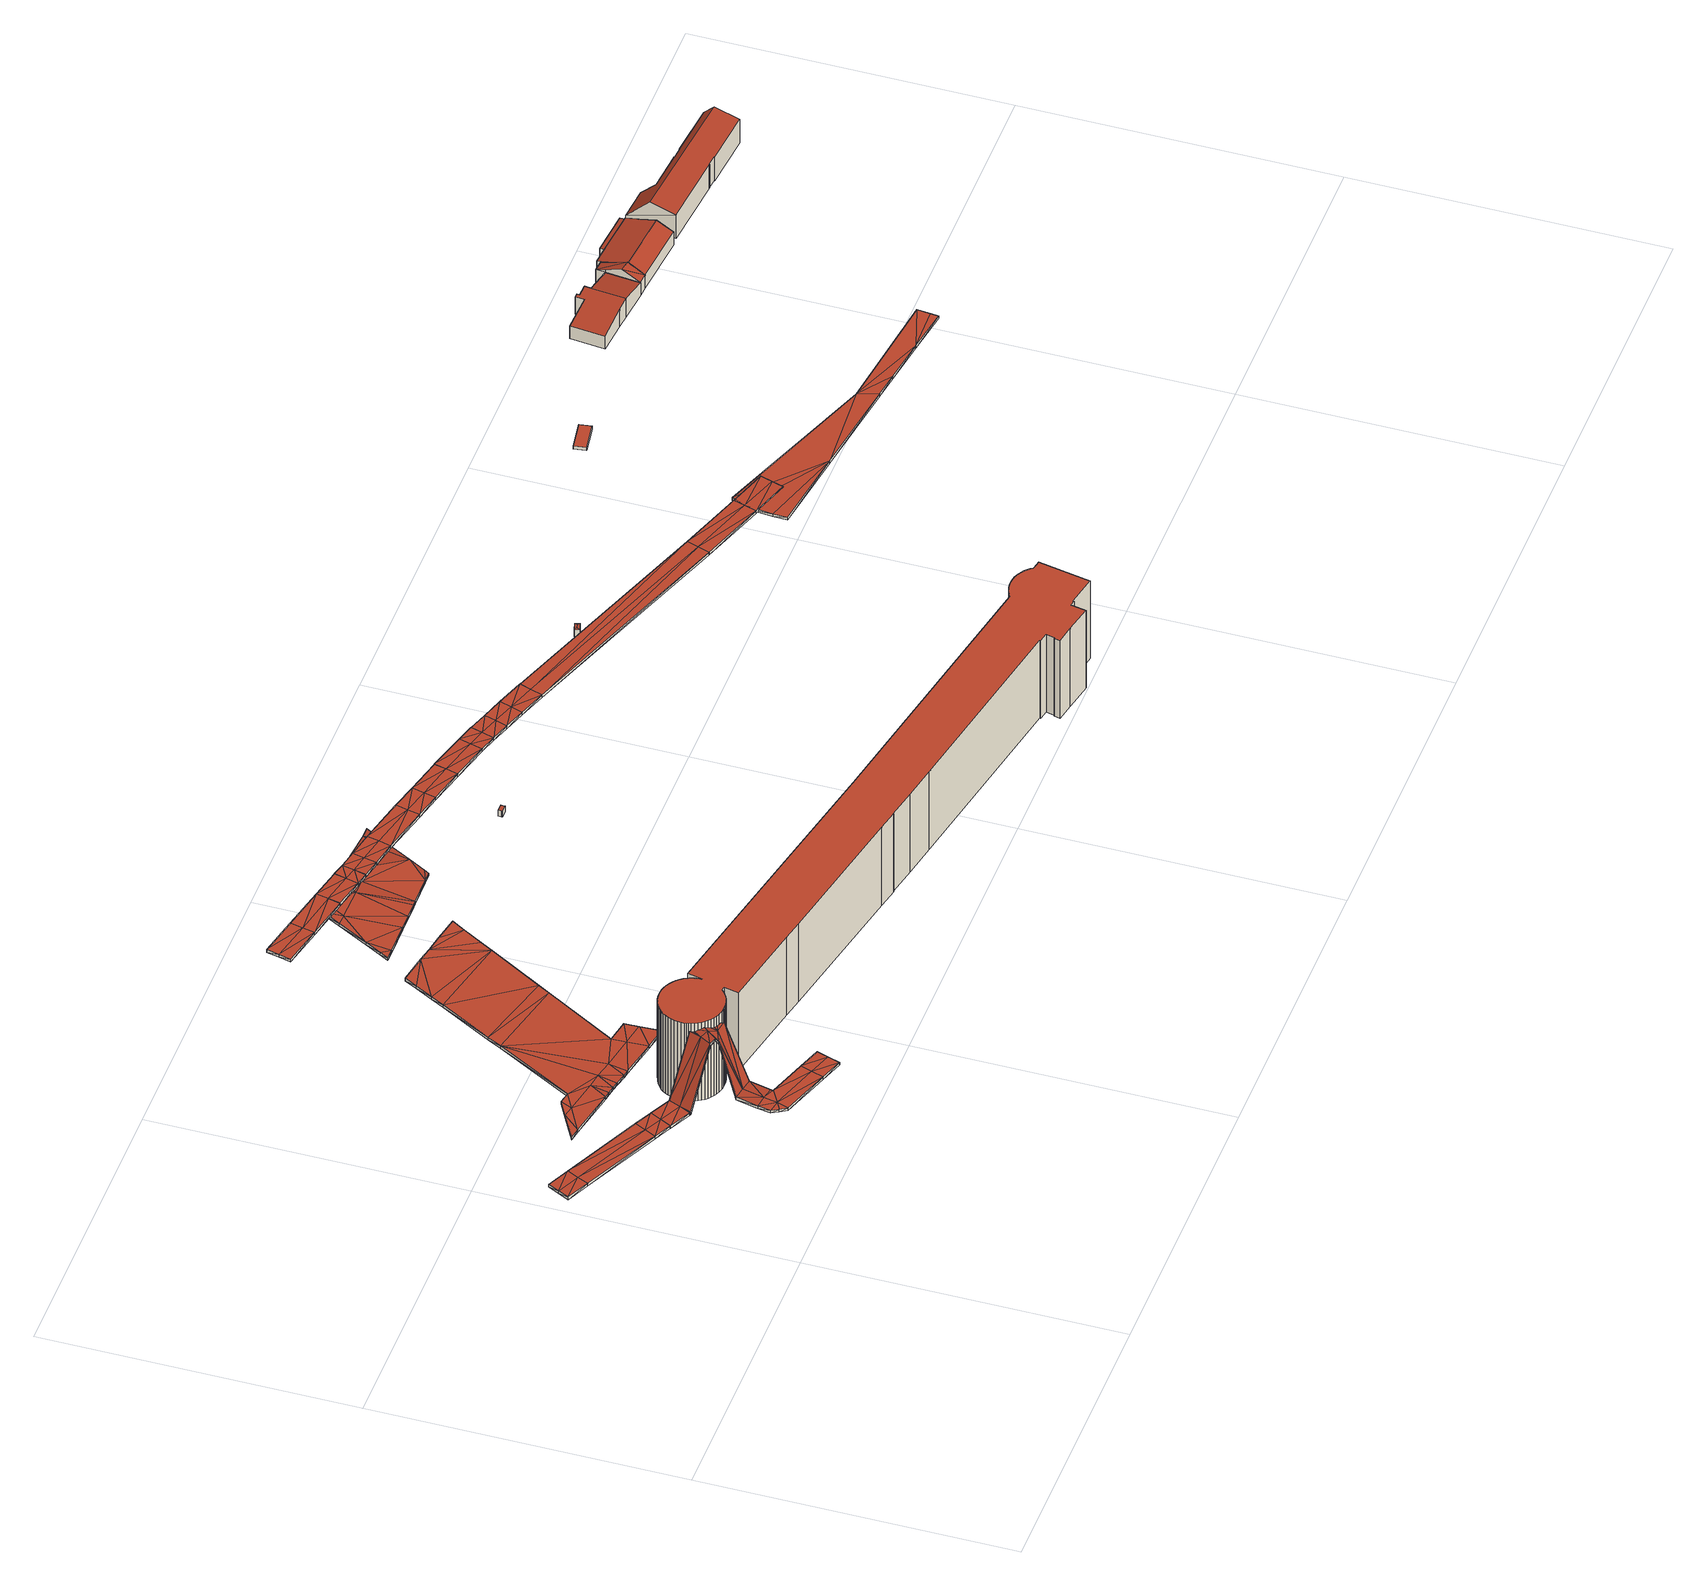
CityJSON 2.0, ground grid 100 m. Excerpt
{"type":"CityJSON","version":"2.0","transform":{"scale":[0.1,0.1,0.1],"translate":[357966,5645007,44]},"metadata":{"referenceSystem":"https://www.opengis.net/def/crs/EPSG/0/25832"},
"CityObjects":{
"building1":{"type":"Building","attributes":{"Geometrietyp2DReferenz":"2000","Gemeindeschluessel":"05315000","function":"53001_1800","roofType":"9999","measuredHeight":1},"geometry":[{"type":"Solid","lod":"2","boundaries":[[[[0,1,2]],[[1,3,2]],[[4,5,0]],[[5,1,0]],[[6,7,4]],[[7,5,4]],[[8,9,6]],[[9,7,6]],[[10,11,8]],[[11,9,8]],[[12,13,10]],[[13,11,10]],[[14,15,12]],[[15,13,12]],[[16,17,14]],[[17,15,14]],[[18,19,16]],[[19,17,16]],[[20,21,18]],[[21,19,18]],[[22,23,20]],[[23,21,20]],[[24,25,22]],[[25,23,22]],[[26,27,24]],[[27,25,24]],[[28,29,26]],[[29,27,26]],[[30,31,28]],[[31,29,28]],[[32,33,30]],[[33,31,30]],[[34,35,32]],[[35,33,32]],[[36,37,34]],[[37,35,34]],[[38,39,36]],[[39,37,36]],[[40,41,38]],[[41,39,38]],[[42,43,40]],[[43,41,40]],[[44,45,42]],[[45,43,42]],[[46,47,44]],[[47,45,44]],[[48,49,46]],[[49,47,46]],[[50,51,48]],[[51,49,48]],[[52,53,50]],[[53,51,50]],[[54,55,52]],[[55,53,52]],[[56,57,54]],[[57,55,54]],[[58,59,56]],[[59,57,56]],[[60,61,58]],[[61,59,58]],[[62,63,60]],[[63,61,60]],[[64,65,62]],[[65,63,62]],[[66,67,64]],[[67,65,64]],[[68,69,66]],[[69,67,66]],[[70,71,68]],[[71,69,68]],[[72,73,70]],[[73,71,70]],[[74,75,72]],[[75,73,72]],[[2,3,74]],[[3,75,74]],[[75,3,76]],[[76,3,77]],[[76,73,75]],[[71,73,76]],[[71,76,69]],[[69,76,78]],[[69,78,67]],[[67,78,65]],[[79,27,31]],[[31,27,29]],[[80,79,31]],[[80,31,33]],[[81,80,35]],[[35,80,33]],[[82,81,37]],[[37,81,35]],[[83,82,37]],[[83,37,39]],[[83,39,41]],[[84,83,43]],[[43,83,41]],[[84,43,45]],[[85,84,47]],[[47,84,45]],[[85,47,49]],[[85,49,51]],[[86,85,53]],[[53,85,51]],[[86,53,55]],[[77,86,55]],[[57,77,55]],[[76,77,59]],[[59,77,57]],[[78,76,59]],[[78,59,61]],[[78,61,65]],[[65,61,63]],[[23,25,79]],[[79,25,27]],[[21,23,79]],[[21,79,80]],[[19,21,81]],[[81,21,80]],[[17,19,81]],[[17,81,82]],[[17,82,15]],[[15,82,13]],[[11,13,82]],[[11,82,9]],[[9,82,83]],[[7,9,84]],[[84,9,83]],[[5,7,84]],[[5,84,85]],[[1,5,86]],[[86,5,85]],[[3,1,77]],[[77,1,86]],[[87,88,4]],[[2,89,0]],[[89,87,0]],[[74,90,2]],[[90,89,2]],[[91,30,26]],[[90,74,72]],[[70,90,72]],[[70,68,90]],[[68,92,90]],[[68,66,92]],[[66,64,92]],[[30,28,26]],[[93,30,91]],[[93,32,30]],[[94,34,93]],[[34,32,93]],[[95,36,94]],[[36,34,94]],[[96,36,95]],[[96,38,36]],[[96,40,38]],[[97,42,96]],[[42,40,96]],[[97,44,42]],[[88,46,97]],[[46,44,97]],[[88,48,46]],[[88,50,48]],[[87,52,88]],[[52,50,88]],[[87,54,52]],[[89,54,87]],[[56,54,89]],[[90,58,89]],[[58,56,89]],[[92,58,90]],[[92,60,58]],[[92,64,60]],[[64,62,60]],[[22,91,24]],[[91,26,24]],[[20,91,22]],[[20,93,91]],[[18,94,20]],[[94,93,20]],[[16,94,18]],[[16,95,94]],[[16,14,95]],[[14,12,95]],[[10,95,12]],[[10,8,95]],[[8,96,95]],[[6,97,8]],[[97,96,8]],[[4,97,6]],[[4,88,97]],[[0,87,4]]]],"semantics":{"surfaces":[{"type":"WallSurface"},{"type":"GroundSurface"},{"type":"RoofSurface"}],"values":[[0,0,0,0,0,0,0,0,0,0,0,0,0,0,0,0,0,0,0,0,0,0,0,0,0,0,0,0,0,0,0,0,0,0,0,0,0,0,0,0,0,0,0,0,0,0,0,0,0,0,0,0,0,0,0,0,0,0,0,0,0,0,0,0,0,0,0,0,0,0,0,0,0,0,0,0,1,1,1,1,1,1,1,1,1,1,1,1,1,1,1,1,1,1,1,1,1,1,1,1,1,1,1,1,1,1,1,1,1,1,1,1,1,1,1,1,1,1,1,1,1,1,1,1,1,1,1,1,1,1,1,1,1,1,2,2,2,2,2,2,2,2,2,2,2,2,2,2,2,2,2,2,2,2,2,2,2,2,2,2,2,2,2,2,2,2,2,2,2,2,2,2,2,2,2,2,2,2,2,2,2,2,2,2,2,2,2,2,2,2,2,2]]}}]},
"building2":{"type":"Building","attributes":{"Geometrietyp2DReferenz":"3000","Gemeindeschluessel":"05315000","function":"53001_1800","roofType":"9999","measuredHeight":1},"geometry":[{"type":"Solid","lod":"2","boundaries":[[[[98,99,100]],[[99,101,100]],[[102,103,98]],[[103,99,98]],[[104,105,102]],[[105,103,102]],[[106,107,104]],[[107,105,104]],[[108,109,106]],[[109,107,106]],[[110,111,108]],[[111,109,108]],[[112,113,110]],[[113,111,110]],[[114,115,112]],[[115,113,112]],[[116,117,114]],[[117,115,114]],[[118,119,116]],[[119,117,116]],[[120,121,118]],[[121,119,118]],[[122,123,120]],[[123,121,120]],[[124,125,122]],[[125,123,122]],[[126,127,124]],[[127,125,124]],[[128,129,126]],[[129,127,126]],[[130,131,128]],[[131,129,128]],[[132,133,130]],[[133,131,130]],[[134,135,132]],[[135,133,132]],[[136,137,134]],[[137,135,134]],[[138,139,136]],[[139,137,136]],[[140,141,138]],[[141,139,138]],[[142,143,140]],[[143,141,140]],[[144,145,142]],[[145,143,142]],[[146,147,144]],[[147,145,144]],[[148,149,146]],[[149,147,146]],[[150,151,148]],[[151,149,148]],[[152,153,150]],[[153,151,150]],[[154,155,152]],[[155,153,152]],[[156,157,154]],[[157,155,154]],[[158,159,156]],[[159,157,156]],[[100,101,158]],[[101,159,158]],[[160,161,113]],[[113,161,111]],[[161,109,111]],[[153,162,149]],[[153,149,151]],[[155,163,162]],[[155,162,153]],[[159,164,157]],[[157,164,163]],[[157,163,155]],[[159,101,164]],[[99,160,101]],[[101,160,164]],[[103,105,161]],[[103,161,160]],[[103,160,99]],[[105,107,109]],[[105,109,161]],[[162,145,147]],[[162,147,149]],[[162,163,145]],[[164,113,115]],[[164,115,163]],[[163,115,145]],[[145,115,143]],[[143,115,117]],[[143,117,141]],[[135,129,131]],[[135,131,133]],[[125,127,123]],[[141,117,119]],[[141,119,139]],[[139,119,121]],[[139,121,127]],[[127,121,123]],[[139,127,129]],[[139,129,137]],[[137,129,135]],[[164,160,113]],[[152,148,165]],[[152,150,148]],[[154,165,166]],[[154,152,165]],[[158,156,167]],[[156,166,167]],[[156,154,166]],[[158,167,100]],[[98,100,168]],[[100,167,168]],[[102,169,104]],[[102,168,169]],[[102,98,168]],[[104,108,106]],[[104,169,108]],[[165,146,144]],[[165,148,146]],[[165,144,166]],[[167,114,112]],[[167,166,114]],[[166,144,114]],[[144,142,114]],[[142,116,114]],[[142,140,116]],[[134,130,128]],[[134,132,130]],[[124,122,126]],[[140,118,116]],[[140,138,118]],[[138,120,118]],[[138,126,120]],[[126,122,120]],[[138,128,126]],[[138,136,128]],[[136,134,128]],[[167,112,168]],[[168,112,169]],[[112,110,169]],[[169,110,108]]]],"semantics":{"surfaces":[{"type":"WallSurface"},{"type":"GroundSurface"},{"type":"RoofSurface"}],"values":[[0,0,0,0,0,0,0,0,0,0,0,0,0,0,0,0,0,0,0,0,0,0,0,0,0,0,0,0,0,0,0,0,0,0,0,0,0,0,0,0,0,0,0,0,0,0,0,0,0,0,0,0,0,0,0,0,0,0,0,0,0,0,1,1,1,1,1,1,1,1,1,1,1,1,1,1,1,1,1,1,1,1,1,1,1,1,1,1,1,1,1,1,1,1,1,1,1,1,1,1,1,2,2,2,2,2,2,2,2,2,2,2,2,2,2,2,2,2,2,2,2,2,2,2,2,2,2,2,2,2,2,2,2,2,2,2,2,2,2,2]]}}]},
"building3":{"type":"Building","attributes":{"Geometrietyp2DReferenz":"3000","Gemeindeschluessel":"05315000","function":"53001_1800","roofType":"9999","measuredHeight":1},"geometry":[{"type":"Solid","lod":"2","boundaries":[[[[170,171,172]],[[171,173,172]],[[174,175,170]],[[175,171,170]],[[176,177,174]],[[177,175,174]],[[178,179,176]],[[179,177,176]],[[180,181,178]],[[181,179,178]],[[182,183,180]],[[183,181,180]],[[184,185,182]],[[185,183,182]],[[186,187,184]],[[187,185,184]],[[188,189,186]],[[189,187,186]],[[190,191,188]],[[191,189,188]],[[192,193,190]],[[193,191,190]],[[194,195,192]],[[195,193,192]],[[196,197,194]],[[197,195,194]],[[198,199,196]],[[199,197,196]],[[200,201,198]],[[201,199,198]],[[202,203,200]],[[203,201,200]],[[204,205,202]],[[205,203,202]],[[206,207,204]],[[207,205,204]],[[208,209,206]],[[209,207,206]],[[210,211,208]],[[211,209,208]],[[212,213,210]],[[213,211,210]],[[214,215,212]],[[215,213,212]],[[216,217,214]],[[217,215,214]],[[218,219,216]],[[219,217,216]],[[172,173,218]],[[173,219,218]],[[171,220,173]],[[221,220,171]],[[222,221,171]],[[183,223,181]],[[181,223,222]],[[181,222,179]],[[179,222,171]],[[179,171,175]],[[177,179,175]],[[189,191,193]],[[189,193,195]],[[189,195,187]],[[187,195,224]],[[187,224,185]],[[185,224,223]],[[185,223,183]],[[197,224,195]],[[173,220,217]],[[173,217,219]],[[221,213,215]],[[221,215,220]],[[220,215,217]],[[222,209,211]],[[222,211,221]],[[221,211,213]],[[209,222,207]],[[223,205,207]],[[223,207,222]],[[224,199,203]],[[203,199,201]],[[224,203,223]],[[223,203,205]],[[224,197,199]],[[180,225,226]],[[180,178,225]],[[178,170,225]],[[178,174,170]],[[176,174,178]],[[188,192,190]],[[188,194,192]],[[188,186,194]],[[227,198,196]],[[186,227,194]],[[186,184,227]],[[184,226,227]],[[184,182,226]],[[196,194,227]],[[172,216,228]],[[172,218,216]],[[229,214,212]],[[229,228,214]],[[228,216,214]],[[225,210,208]],[[225,229,210]],[[229,212,210]],[[208,206,225]],[[226,206,204]],[[226,225,206]],[[227,202,198]],[[202,200,198]],[[227,226,202]],[[226,204,202]],[[170,172,228]],[[229,170,228]],[[225,170,229]],[[182,180,226]]]],"semantics":{"surfaces":[{"type":"WallSurface"},{"type":"GroundSurface"},{"type":"RoofSurface"}],"values":[[0,0,0,0,0,0,0,0,0,0,0,0,0,0,0,0,0,0,0,0,0,0,0,0,0,0,0,0,0,0,0,0,0,0,0,0,0,0,0,0,0,0,0,0,0,0,0,0,0,0,1,1,1,1,1,1,1,1,1,1,1,1,1,1,1,1,1,1,1,1,1,1,1,1,1,1,1,1,1,1,1,1,1,2,2,2,2,2,2,2,2,2,2,2,2,2,2,2,2,2,2,2,2,2,2,2,2,2,2,2,2,2,2,2,2,2]]}}]},
"building4":{"type":"Building","attributes":{"Gemeindeschluessel":"05315000","Geometrietyp2DReferenz":"3000","function":"31001_2461","roofType":"1000","measuredHeight":29.82},"geometry":[{"type":"Solid","lod":"2","boundaries":[[[[230,231,232,233]],[[234,235,231,230]],[[236,237,235,234]],[[238,239,237,236]],[[240,241,239,238]],[[242,243,241,240]],[[244,245,243,242]],[[246,247,245,244]],[[248,249,247,246]],[[250,251,249,248]],[[252,253,251,250]],[[254,255,253,252]],[[256,257,255,254]],[[258,259,257,256]],[[260,261,259,258]],[[262,263,261,260]],[[264,265,263,262]],[[266,267,265,264]],[[268,269,267,266]],[[270,271,269,268]],[[272,273,271,270]],[[274,275,273,272]],[[276,277,275,274]],[[278,279,277,276]],[[280,281,279,278]],[[282,283,281,280]],[[284,285,283,282]],[[286,287,285,284]],[[288,289,287,286]],[[290,291,289,288]],[[292,293,291,290]],[[294,295,293,292]],[[296,297,295,294]],[[298,299,297,296]],[[300,301,299,298]],[[302,303,301,300]],[[304,305,303,302]],[[306,307,305,304]],[[308,309,307,306]],[[310,311,309,308]],[[312,313,311,310]],[[314,315,313,312]],[[316,317,315,314]],[[318,319,317,316]],[[320,321,319,318]],[[322,323,321,320]],[[324,325,323,322]],[[326,327,325,324]],[[328,329,327,326]],[[330,331,329,328]],[[332,333,331,330]],[[334,335,333,332]],[[336,337,335,334]],[[338,339,337,336]],[[340,341,339,338]],[[342,343,341,340]],[[344,345,343,342]],[[346,347,345,344]],[[348,349,347,346]],[[350,351,349,348]],[[352,353,351,350]],[[354,355,353,352]],[[356,357,355,354]],[[358,359,357,356]],[[360,361,359,358]],[[362,363,361,360]],[[364,365,363,362]],[[366,367,365,364]],[[368,369,367,366]],[[370,371,369,368]],[[372,373,371,370]],[[374,375,373,372]],[[376,377,375,374]],[[378,379,377,376]],[[380,381,379,378]],[[382,383,381,380]],[[384,385,383,382]],[[386,387,385,384]],[[388,389,387,386]],[[390,391,389,388]],[[392,393,391,390]],[[394,395,393,392]],[[396,397,395,394]],[[398,399,397,396]],[[400,401,399,398]],[[402,403,401,400]],[[404,405,403,402]],[[406,407,405,404]],[[408,409,407,406]],[[410,411,409,408]],[[412,413,411,410]],[[414,415,413,412]],[[416,417,415,414]],[[418,419,417,416]],[[420,421,419,418]],[[233,232,421,420]],[[418,416,414,412,410,408,406,404,402,400,398,396,394,392,390,388,386,384,382,380,378,376,374,372,370,368,366,364,362,360,358,356,354,352,350,348,346,344,342,340,338,336,334,332,330,328,326,324,322,320,318,316,314,312,310,308,306,304,302,300,298,296,294,292,290,288,286,284,282,280,278,276,274,272,270,268,266,264,262,260,258,256,254,252,250,248,246,244,242,240,238,236,234,230,233,420]],[[231,235,237,239,241,243,245,247,249,251,253,255,257,259,261,263,265,267,269,271,273,275,277,279,281,283,285,287,289,291,293,295,297,299,301,303,305,307,309,311,313,315,317,319,321,323,325,327,329,331,333,335,337,339,341,343,345,347,349,351,353,355,357,359,361,363,365,367,369,371,373,375,377,379,381,383,385,387,389,391,393,395,397,399,401,403,405,407,409,411,413,415,417,419,421,232]]]],"semantics":{"surfaces":[{"type":"WallSurface"},{"type":"RoofSurface"},{"type":"GroundSurface"}],"values":[[0,0,0,0,0,0,0,0,0,0,0,0,0,0,0,0,0,0,0,0,0,0,0,0,0,0,0,0,0,0,0,0,0,0,0,0,0,0,0,0,0,0,0,0,0,0,0,0,0,0,0,0,0,0,0,0,0,0,0,0,0,0,0,0,0,0,0,0,0,0,0,0,0,0,0,0,0,0,0,0,0,0,0,0,0,0,0,0,0,0,0,0,0,0,0,0,1,2]]}}]},
"building5":{"type":"Building","attributes":{"Gemeindeschluessel":"05315000","Geometrietyp2DReferenz":"3000","function":"31001_2400","roofType":"2100","measuredHeight":2.4},"geometry":[{"type":"Solid","lod":"2","boundaries":[[[[422,423,424,425]],[[426,427,423,422]],[[428,429,427,426]],[[430,431,429,428]],[[432,433,431,430]],[[425,424,433,432]],[[430,428,426,422,425,432]],[[423,427,429,431,433,424]]]],"semantics":{"surfaces":[{"type":"WallSurface"},{"type":"RoofSurface"},{"type":"GroundSurface"}],"values":[[0,0,0,0,0,0,1,2]]}}]},
"building6":{"type":"Building","attributes":{"Geometrietyp2DReferenz":"2000","Gemeindeschluessel":"05315000","function":"53001_1800","roofType":"9999","measuredHeight":1},"geometry":[{"type":"Solid","lod":"2","boundaries":[[[[434,435,436]],[[435,437,436]],[[438,439,434]],[[439,435,434]],[[440,441,438]],[[441,439,438]],[[442,443,440]],[[443,441,440]],[[444,445,442]],[[445,443,442]],[[446,447,444]],[[447,445,444]],[[448,449,446]],[[450,451,452]],[[453,454,455]],[[454,450,455]],[[456,457,453]],[[457,454,453]],[[458,459,456]],[[459,457,456]],[[460,461,458]],[[461,459,458]],[[436,437,460]],[[437,461,460]],[[449,447,446]],[[462,463,448]],[[463,449,448]],[[464,465,462]],[[465,463,462]],[[466,467,464]],[[467,465,464]],[[468,469,466]],[[469,467,466]],[[470,471,468]],[[471,469,468]],[[472,473,470]],[[473,471,470]],[[474,475,472]],[[475,473,472]],[[476,477,474]],[[477,475,474]],[[478,479,476]],[[479,477,476]],[[480,481,478]],[[481,479,478]],[[482,483,480]],[[483,481,480]],[[484,485,482]],[[485,483,482]],[[486,487,484]],[[487,485,484]],[[488,489,486]],[[489,487,486]],[[490,491,488]],[[491,489,488]],[[492,493,490]],[[493,491,490]],[[494,495,496]],[[496,495,492]],[[495,493,492]],[[497,494,496]],[[498,499,497]],[[499,494,497]],[[500,501,498]],[[501,499,498]],[[502,503,500]],[[503,501,500]],[[504,505,502]],[[505,503,502]],[[506,507,504]],[[507,505,504]],[[508,509,506]],[[509,507,506]],[[510,511,508]],[[511,509,508]],[[512,513,510]],[[513,511,510]],[[514,515,512]],[[515,513,512]],[[516,517,514]],[[517,515,514]],[[518,519,516]],[[519,517,516]],[[520,521,518]],[[521,519,518]],[[522,523,520]],[[523,521,520]],[[524,525,522]],[[525,523,522]],[[526,527,524]],[[527,525,524]],[[528,529,526]],[[529,527,526]],[[530,531,528]],[[531,529,528]],[[452,451,530]],[[451,531,530]],[[455,450,452]],[[437,435,532]],[[532,435,439]],[[532,439,441]],[[532,441,533]],[[533,441,534]],[[534,441,443]],[[534,443,445]],[[534,445,447]],[[534,447,535]],[[535,447,536]],[[536,447,449]],[[536,449,537]],[[537,449,463]],[[537,463,465]],[[537,465,538]],[[538,465,467]],[[538,467,469]],[[538,469,539]],[[539,469,540]],[[540,469,471]],[[540,471,473]],[[540,473,541]],[[541,473,475]],[[541,475,477]],[[541,477,542]],[[542,477,479]],[[542,479,481]],[[542,481,483]],[[542,483,543]],[[543,483,485]],[[543,485,544]],[[544,485,487]],[[544,487,545]],[[545,487,489]],[[545,489,491]],[[545,491,493]],[[545,493,546]],[[546,493,547]],[[547,493,495]],[[547,495,494]],[[547,494,499]],[[461,437,459]],[[459,437,532]],[[459,532,533]],[[459,533,457]],[[457,533,454]],[[454,533,450]],[[450,533,534]],[[450,534,535]],[[450,535,451]],[[451,535,531]],[[531,535,529]],[[529,535,527]],[[527,535,536]],[[527,536,525]],[[525,536,537]],[[525,537,538]],[[525,538,523]],[[523,538,539]],[[523,539,521]],[[521,539,519]],[[519,539,540]],[[519,540,517]],[[517,540,541]],[[517,541,515]],[[515,541,542]],[[515,542,543]],[[515,543,513]],[[513,543,544]],[[513,544,511]],[[511,544,509]],[[509,544,545]],[[509,545,546]],[[509,546,507]],[[507,546,505]],[[505,546,503]],[[503,546,547]],[[503,547,499]],[[503,499,501]],[[456,453,548]],[[453,455,548]],[[455,549,548]],[[455,550,549]],[[455,452,550]],[[452,530,550]],[[530,528,550]],[[528,526,550]],[[526,551,550]],[[526,524,551]],[[524,552,551]],[[524,553,552]],[[524,522,553]],[[522,554,553]],[[522,520,554]],[[520,518,554]],[[518,555,554]],[[518,516,555]],[[516,556,555]],[[516,514,556]],[[514,557,556]],[[514,558,557]],[[514,512,558]],[[512,559,558]],[[512,510,559]],[[510,508,559]],[[508,560,559]],[[508,561,560]],[[508,506,561]],[[506,504,561]],[[504,502,561]],[[436,562,434]],[[562,438,434]],[[562,440,438]],[[562,548,440]],[[548,549,440]],[[549,442,440]],[[549,444,442]],[[549,446,444]],[[549,550,446]],[[550,551,446]],[[551,448,446]],[[551,552,448]],[[552,462,448]],[[552,464,462]],[[552,553,464]],[[553,466,464]],[[553,468,466]],[[553,554,468]],[[554,555,468]],[[555,470,468]],[[555,472,470]],[[555,556,472]],[[556,474,472]],[[502,563,561]],[[502,498,563]],[[502,500,498]],[[556,476,474]],[[556,557,476]],[[557,478,476]],[[557,480,478]],[[557,482,480]],[[557,558,482]],[[558,484,482]],[[558,559,484]],[[559,486,484]],[[559,560,486]],[[560,488,486]],[[560,490,488]],[[560,492,490]],[[560,561,492]],[[561,563,492]],[[563,496,492]],[[563,497,496]],[[563,498,497]],[[460,458,436]],[[458,562,436]],[[458,548,562]],[[458,456,548]]]],"semantics":{"surfaces":[{"type":"WallSurface"},{"type":"GroundSurface"},{"type":"RoofSurface"}],"values":[[0,0,0,0,0,0,0,0,0,0,0,0,0,0,0,0,0,0,0,0,0,0,0,0,0,0,0,0,0,0,0,0,0,0,0,0,0,0,0,0,0,0,0,0,0,0,0,0,0,0,0,0,0,0,0,0,0,0,0,0,0,0,0,0,0,0,0,0,0,0,0,0,0,0,0,0,0,0,0,0,0,0,0,0,0,0,0,0,0,0,0,0,0,0,0,0,0,0,1,1,1,1,1,1,1,1,1,1,1,1,1,1,1,1,1,1,1,1,1,1,1,1,1,1,1,1,1,1,1,1,1,1,1,1,1,1,1,1,1,1,1,1,1,1,1,1,1,1,1,1,1,1,1,1,1,1,1,1,1,1,1,1,1,1,1,1,1,1,1,1,1,1,1,1,1,1,1,2,2,2,2,2,2,2,2,2,2,2,2,2,2,2,2,2,2,2,2,2,2,2,2,2,2,2,2,2,2,2,2,2,2,2,2,2,2,2,2,2,2,2,2,2,2,2,2,2,2,2,2,2,2,2,2,2,2,2,2,2,2,2,2,2,2,2,2,2,2,2,2,2,2,2,2,2,2,2]]}}]},
"building7":{"type":"Building","attributes":{"Gemeindeschluessel":"05315000","Geometrietyp2DReferenz":"3000","function":"31001_2500","roofType":"5000","measuredHeight":2.82},"geometry":[{"type":"Solid","lod":"2","boundaries":[[[[564,565,566,567]],[[568,569,565,564]],[[570,571,569,568]],[[567,566,571,570]],[[572,570,568,573]],[[568,564,573]],[[573,564,567,572]],[[567,570,572]],[[565,569,571,566]]]],"semantics":{"surfaces":[{"type":"WallSurface"},{"type":"RoofSurface"},{"type":"GroundSurface"}],"values":[[0,0,0,0,1,1,1,1,2]]}}]},
"building8":{"type":"Building","attributes":{"Gemeindeschluessel":"05315000","Geometrietyp2DReferenz":"3000","function":"31001_2400","roofType":"1000","measuredHeight":1.29},"geometry":[{"type":"Solid","lod":"2","boundaries":[[[[574,575,576,577]],[[578,579,575,574]],[[580,581,579,578]],[[577,576,581,580]],[[578,574,577,580]],[[575,579,581,576]]]],"semantics":{"surfaces":[{"type":"WallSurface"},{"type":"RoofSurface"},{"type":"GroundSurface"}],"values":[[0,0,0,0,1,2]]}}]},
"building9":{"type":"Building","attributes":{"Geometrietyp2DReferenz":"3000","Gemeindeschluessel":"05315000","function":"53001_1800","roofType":"9999","measuredHeight":1},"geometry":[{"type":"Solid","lod":"2","boundaries":[[[[563,547,582]],[[547,583,582]],[[584,585,563]],[[585,547,563]],[[586,587,584]],[[587,585,584]],[[588,589,586]],[[589,587,586]],[[590,591,588]],[[591,589,588]],[[592,593,590]],[[593,591,590]],[[594,595,592]],[[595,593,592]],[[596,597,594]],[[597,595,594]],[[598,599,596]],[[599,597,596]],[[600,601,598]],[[601,599,598]],[[602,603,600]],[[603,601,600]],[[582,583,602]],[[583,603,602]],[[601,587,599]],[[583,601,603]],[[599,587,597]],[[593,595,591]],[[597,587,595]],[[595,587,589]],[[595,589,591]],[[583,547,601]],[[601,547,585]],[[601,585,587]],[[582,600,563]],[[600,584,563]],[[600,586,584]],[[600,598,586]],[[582,602,600]],[[598,596,586]],[[592,590,594]],[[596,594,586]],[[594,588,586]],[[594,590,588]]]],"semantics":{"surfaces":[{"type":"WallSurface"},{"type":"GroundSurface"},{"type":"RoofSurface"}],"values":[[0,0,0,0,0,0,0,0,0,0,0,0,0,0,0,0,0,0,0,0,0,0,0,0,1,1,1,1,1,1,1,1,1,1,2,2,2,2,2,2,2,2,2,2]]}}]},
"building10":{"type":"Building","attributes":{"Gemeindeschluessel":"05315000","Geometrietyp2DReferenz":"3000","function":"31001_2400"},"children":["building10-1","building10-2","building10-3","building10-4"]},
"building10-1":{"type":"BuildingPart","attributes":{"roofType":"3100","measuredHeight":7.25},"parents":["building10"],"geometry":[{"type":"Solid","lod":"2","boundaries":[[[[604,605,606,607]],[[608,609,605,604]],[[610,611,609,608]],[[612,613,611,610]],[[614,615,613,612]],[[616,617,615,614]],[[618,619,617,616]],[[620,621,619,618]],[[622,623,621,620]],[[624,625,623,622]],[[626,627,625,624]],[[628,629,627,626]],[[620,618,616,614,612,610,608,604,622]],[[607,628,626,624,622,604]],[[606,605,609,611,613,615,617,619,621,623,625,627,629]],[[629,628,607,606]]]],"semantics":{"surfaces":[{"type":"WallSurface"},{"type":"RoofSurface"},{"type":"GroundSurface"},{"type":"ClosureSurface"}],"values":[[0,0,0,0,0,0,0,0,0,0,0,0,1,1,2,3]]}}]},
"building10-2":{"type":"BuildingPart","attributes":{"roofType":"3100","measuredHeight":7.79},"parents":["building10"],"geometry":[{"type":"Solid","lod":"2","boundaries":[[[[630,631,632,633,634]],[[635,636,637,631,630]],[[638,639,640,641,642]],[[643,644,639,638]],[[645,646,644,643]],[[647,648,646,645]],[[649,650,648,647]],[[643,638,642,635,630,634,651,652,645]],[[653,649,647,645,652]],[[632,631,637,640,639,644,646,648,650,654]],[[633,651,634]],[[632,654,655,633]],[[655,652,651,633]],[[641,636,635,642]],[[640,637,636,641]],[[649,655,654,650]],[[649,653,652,655]]]],"semantics":{"surfaces":[{"type":"WallSurface"},{"type":"RoofSurface"},{"type":"GroundSurface"},{"type":"ClosureSurface"}],"values":[[0,0,0,0,0,0,0,1,1,2,0,3,3,0,3,3,3]]}}]},
"building10-3":{"type":"BuildingPart","attributes":{"roofType":"3100","measuredHeight":8},"parents":["building10"],"geometry":[{"type":"Solid","lod":"2","boundaries":[[[[656,607,606,650,649]],[[657,658,629,628,659]],[[633,632,658,657]],[[660,651,633,657]],[[661,662,660,657]],[[653,660,662,649]],[[656,649,662]],[[661,657,659]],[[662,661,659,656]],[[654,650,606,629,658,632]],[[632,633,655,654]],[[654,655,649,650]],[[628,607,656,659]],[[629,606,607,628]],[[653,652,651,660]],[[655,633,651,652]],[[652,653,649,655]]]],"semantics":{"surfaces":[{"type":"WallSurface"},{"type":"RoofSurface"},{"type":"GroundSurface"},{"type":"ClosureSurface"}],"values":[[0,0,0,1,1,1,1,0,0,2,3,3,0,3,0,3,3]]}}]},
"building10-4":{"type":"BuildingPart","attributes":{"roofType":"2100","measuredHeight":4.65},"parents":["building10"],"geometry":[{"type":"Solid","lod":"2","boundaries":[[[[663,664,665,666]],[[641,640,664,663]],[[666,665,637,636]],[[641,663,666,636]],[[664,640,637,665]],[[640,641,636,637]]]],"semantics":{"surfaces":[{"type":"WallSurface"},{"type":"RoofSurface"},{"type":"GroundSurface"},{"type":"ClosureSurface"}],"values":[[0,0,0,1,2,3]]}}]},
"building11":{"type":"Building","attributes":{"Gemeindeschluessel":"05315000","Geometrietyp2DReferenz":"3000","function":"31001_2400","roofType":"5000","measuredHeight":11.01},"geometry":[{"type":"Solid","lod":"2","boundaries":[[[[667,668,669,670]],[[671,672,668,667]],[[673,674,672,671]],[[675,676,674,673]],[[677,678,676,675]],[[679,680,678,677]],[[681,682,680,679]],[[683,684,682,681]],[[685,686,684,683]],[[687,688,686,685]],[[689,690,688,687]],[[691,692,690,689]],[[693,694,692,691]],[[695,696,694,693]],[[697,698,696,695]],[[699,700,698,697]],[[701,702,700,699]],[[670,669,702,701]],[[699,697,695,693,691,689,703,704,670,701]],[[687,685,683,681,679,677,675,673,671,667,704,703]],[[670,704,667]],[[687,703,689]],[[668,672,674,676,678,680,682,684,686,688,690,692,694,696,698,700,702,669]]]],"semantics":{"surfaces":[{"type":"WallSurface"},{"type":"RoofSurface"},{"type":"GroundSurface"}],"values":[[0,0,0,0,0,0,0,0,0,0,0,0,0,0,0,0,0,0,1,1,0,0,2]]}}]}
},
"vertices":[
[555,379,80],[555,379,70],[543,310,76],[543,310,66],[565,436,270],[565,436,260],[557,442,286],[557,442,276],[541,454,276],[541,454,266],[456,484,76],[456,484,66],[454,485,76],[454,485,66],[452,486,76],[452,486,66],[381,521,76],[381,521,66],[380,521,76],[380,521,66],[324,549,75],[324,549,65],[74,671,69],[74,671,59],[2,707,67],[2,707,57],[19,742,67],[19,742,57],[37,778,67],[37,778,57],[109,743,69],[109,743,59],[359,621,75],[359,621,65],[416,593,76],[416,593,66],[485,559,76],[485,559,66],[574,527,276],[574,527,266],[579,524,276],[579,524,266],[584,521,276],[584,521,266],[605,506,286],[605,506,276],[606,505,286],[606,505,276],[632,485,270],[632,485,260],[640,466,270],[640,466,260],[648,446,270],[648,446,260],[634,366,80],[634,366,70],[622,297,76],[622,297,66],[621,289,75],[621,289,65],[749,247,74],[749,247,64],[825,222,73],[825,222,63],[813,184,73],[813,184,63],[800,146,73],[800,146,63],[724,171,74],[724,171,64],[563,223,75],[563,223,65],[549,246,75],[549,246,65],[536,268,75],[536,268,65],[575,261,65],[583,304,66],[737,209,64],[91,707,59],[341,585,65],[398,557,66],[470,522,66],[561,489,266],[581,474,276],[608,453,260],[595,373,70],[595,373,80],[608,453,270],[583,304,76],[575,261,75],[91,707,69],[737,209,74],[341,585,75],[398,557,76],[470,522,76],[561,489,276],[581,474,286],
[479,739,63],[479,739,53],[503,735,63],[503,735,53],[458,744,62],[458,744,52],[296,775,61],[296,775,51],[260,782,61],[260,782,51],[346,829,61],[346,829,51],[399,859,62],[399,859,52],[435,852,63],[435,852,53],[573,1101,63],[573,1101,53],[598,1146,63],[598,1146,53],[691,1314,63],[691,1314,53],[714,1357,63],[714,1357,53],[746,1414,63],[746,1414,53],[768,1455,63],[768,1455,53],[861,1438,63],[861,1438,53],[908,1429,63],[908,1429,53],[965,1419,63],[965,1419,53],[1048,1403,63],[1048,1403,53],[1022,1359,63],[1022,1359,53],[985,1296,63],[985,1296,53],[961,1254,63],[961,1254,53],[858,1078,63],[858,1078,53],[837,1040,63],[837,1040,53],[702,808,63],[702,808,53],[777,794,63],[777,794,53],[779,748,63],[779,748,53],[782,681,63],[782,681,53],[707,694,63],[707,694,53],[585,718,63],[585,718,53],[563,722,63],[563,722,53],[525,730,63],[525,730,53],[490,800,53],[381,822,51],[703,761,53],[597,780,53],[538,792,53],[703,761,63],[597,780,63],[538,792,63],[490,800,63],[381,822,61],
[1184,1578,139],[1184,1578,129],[1244,1680,133],[1244,1680,123],[1153,1524,139],[1153,1524,129],[1143,1507,139],[1143,1507,129],[1108,1507,141],[1108,1507,131],[1016,1506,137],[1016,1506,127],[1003,1506,135],[1003,1506,125],[951,1506,134],[951,1506,124],[901,1506,133],[901,1506,123],[796,1505,133],[796,1505,123],[761,1506,133],[761,1506,123],[776,1534,133],[776,1534,123],[805,1586,133],[805,1586,123],[860,1686,133],[860,1686,123],[891,1742,133],[891,1742,123],[902,1761,133],[902,1761,123],[937,1760,134],[937,1760,124],[1007,1756,135],[1007,1756,125],[1045,1753,139],[1045,1753,129],[1053,1753,140],[1053,1753,130],[1088,1750,141],[1088,1750,131],[1120,1748,141],[1120,1748,131],[1155,1746,139],[1155,1746,129],[1243,1740,135],[1243,1740,125],[1279,1740,133],[1279,1740,123],[1208,1680,125],[1116,1679,131],[1048,1679,130],[1002,1681,125],[895,1684,123],[1048,1679,140],[1002,1681,135],[895,1684,133],[1208,1680,135],[1116,1679,141],
[765,581,307],[765,581,9],[762,590,9],[762,590,307],[767,572,307],[767,572,9],[769,563,307],[769,563,9],[769,554,307],[769,554,9],[770,554,307],[770,554,9],[779,601,307],[779,601,9],[1723,409,307],[1723,409,9],[2637,235,307],[2637,235,9],[2645,240,307],[2645,240,9],[2654,245,307],[2654,245,9],[2663,248,307],[2663,248,9],[2673,251,307],[2673,251,9],[2682,252,307],[2682,252,9],[2692,253,307],[2692,253,9],[2702,252,307],[2702,252,9],[2712,251,307],[2712,251,9],[2721,249,307],[2721,249,9],[2731,246,307],[2731,246,9],[2740,241,307],[2740,241,9],[2748,236,307],[2748,236,9],[2756,231,307],[2756,231,9],[2763,224,307],[2763,224,9],[2770,217,307],[2770,217,9],[2776,209,307],[2776,209,9],[2805,203,307],[2805,203,9],[2773,36,307],[2773,36,9],[2674,55,307],[2674,55,9],[2674,52,307],[2674,52,9],[2656,55,307],[2656,55,9],[2647,7,307],[2647,7,9],[2557,25,307],[2557,25,9],[2498,36,307],[2498,36,9],[2502,56,307],[2502,56,9],[2505,56,307],[2505,56,9],[2511,83,307],[2511,83,9],[2479,89,307],[2479,89,9],[2480,93,307],[2480,93,9],[1835,216,307],[1835,216,9],[1724,237,307],[1724,237,9],[1627,256,307],[1627,256,9],[1627,255,307],[1627,255,9],[1560,269,307],[1560,269,9],[1086,365,307],[1086,365,9],[1019,379,307],[1019,379,9],[745,434,307],[745,434,9],[755,481,307],[755,481,9],[742,484,307],[742,484,9],[734,476,307],[734,476,9],[726,470,307],[726,470,9],[716,464,307],[716,464,9],[706,459,307],[706,459,9],[696,456,307],[696,456,9],[685,454,307],[685,454,9],[675,453,307],[675,453,9],[664,453,307],[664,453,9],[653,454,307],[653,454,9],[637,458,307],[637,458,9],[627,462,307],[627,462,9],[618,467,307],[618,467,9],[610,473,307],[610,473,9],[602,479,307],[602,479,9],[595,487,307],[595,487,9],[588,495,307],[588,495,9],[583,504,307],[583,504,9],[578,513,307],[578,513,9],[575,523,307],[575,523,9],[573,529,307],[573,529,9],[571,535,307],[571,535,9],[570,540,307],[570,540,9],[570,551,307],[570,551,9],[570,562,307],[570,562,9],[572,573,307],[572,573,9],[575,583,307],[575,583,9],[579,593,307],[579,593,9],[584,603,307],[584,603,9],[590,612,307],[590,612,9],[597,620,307],[597,620,9],[605,627,307],[605,627,9],[614,634,307],[614,634,9],[621,638,307],[621,638,9],[628,642,307],[628,642,9],[636,645,307],[636,645,9],[644,648,307],[644,648,9],[655,650,307],[655,650,9],[666,651,307],[666,651,9],[678,651,307],[678,651,9],[689,650,307],[689,650,9],[700,647,307],[700,647,9],[711,643,307],[711,643,9],[721,637,307],[721,637,9],[730,631,307],[730,631,9],[739,624,307],[739,624,9],[747,615,307],[747,615,9],[754,606,307],[754,606,9],[758,598,307],[758,598,9],
[1573,1425,42],[1573,1425,19],[1596,1425,19],[1596,1425,42],[1573,1428,42],[1573,1428,19],[1573,1439,43],[1573,1439,19],[1596,1439,43],[1596,1439,19],[1596,1429,42],[1596,1429,19],
[664,1841,153],[664,1841,143],[655,1802,153],[655,1802,143],[793,1812,155],[793,1812,145],[935,1780,158],[935,1780,148],[1033,1758,159],[1033,1758,149],[1034,1758,159],[1034,1758,149],[1074,1748,160],[1074,1748,150],[1134,1736,160],[1134,1736,150],[1015,1680,149],[1056,1670,150],[1056,1670,160],[918,1702,158],[918,1702,148],[1015,1680,159],[917,1702,158],[917,1702,148],[776,1733,155],[776,1733,145],[646,1762,153],[646,1762,143],[1216,1719,161],[1216,1719,151],[1217,1719,161],[1217,1719,151],[1372,1683,161],[1372,1683,151],[1459,1662,160],[1459,1662,150],[1577,1634,160],[1577,1634,150],[1578,1634,160],[1578,1634,150],[1706,1601,159],[1706,1601,149],[1707,1601,159],[1707,1601,149],[1765,1585,159],[1765,1585,149],[1766,1584,159],[1766,1584,149],[1829,1564,158],[1829,1564,148],[1900,1541,158],[1900,1541,148],[1991,1511,157],[1991,1511,147],[1992,1511,157],[1992,1511,147],[1992,1510,157],[1992,1510,147],[2739,1249,153],[2739,1249,143],[3080,1138,141],[2954,1179,141],[2954,1179,151],[3080,1138,151],[3068,1100,151],[3068,1100,141],[3056,1062,151],[3056,1062,141],[2930,1103,151],[2930,1103,141],[2714,1174,153],[2714,1174,143],[2713,1174,153],[2713,1174,143],[1966,1435,157],[1966,1435,147],[1875,1465,158],[1875,1465,148],[1804,1488,158],[1804,1488,148],[1742,1508,159],[1742,1508,149],[1686,1524,159],[1686,1524,149],[1558,1556,160],[1558,1556,150],[1441,1584,160],[1441,1584,150],[1354,1605,161],[1354,1605,151],[1199,1641,161],[1199,1641,151],[1118,1657,160],[1118,1657,150],[1058,1669,160],[1058,1669,150],[1057,1670,160],[1057,1670,150],[784,1772,145],[926,1741,148],[1024,1719,149],[1066,1709,150],[1126,1697,150],[1208,1680,151],[1363,1644,151],[1450,1623,150],[1568,1595,150],[1696,1562,149],[1754,1546,149],[1817,1526,148],[1888,1503,148],[1979,1473,147],[2726,1212,143],[2942,1141,141],[926,1741,158],[1024,1719,159],[1066,1709,160],[1126,1697,160],[1208,1680,161],[1363,1644,161],[1450,1623,160],[1568,1595,160],[1696,1562,159],[1754,1546,159],[1817,1526,158],[1888,1503,158],[1979,1473,157],[2726,1212,153],[784,1772,155],[2942,1141,151],
[2410,1483,49],[2410,1483,23],[2383,1475,23],[2383,1475,49],[2415,1467,49],[2415,1467,23],[2388,1459,49],[2388,1459,23],[2394,1469,51],[2405,1472,51],
[3255,1749,35],[3255,1749,22],[3161,1735,22],[3161,1735,35],[3261,1710,35],[3261,1710,22],[3167,1696,35],[3167,1696,22],
[2936,1054,148],[2936,1054,138],[2964,1186,151],[2964,1186,141],[3511,990,148],[3511,990,138],[3919,941,145],[3919,941,135],[3914,897,145],[3914,897,135],[3911,872,146],[3911,872,136],[3765,893,146],[3765,893,136],[3616,914,148],[3616,914,138],[3532,926,148],[3532,926,138],[3206,971,149],[3206,971,139],[2935,1009,148],[2935,1009,138],
[3757,1771,94],[3757,1771,22],[3860,1761,22],[3860,1761,70],[3712,1775,87],[3712,1775,22],[3607,1785,70],[3607,1785,22],[3617,1896,70],[3617,1896,22],[3723,1886,87],[3723,1886,22],[3725,1915,87],[3725,1915,22],[3737,1914,89],[3737,1914,22],[3736,1905,89],[3736,1905,22],[3769,1902,94],[3769,1902,22],[3772,1902,93],[3772,1902,22],[3770,1881,93],[3770,1881,22],[3871,1872,70],[3871,1872,22],
[3909,1910,73],[3909,1910,22],[3907,1898,22],[3907,1898,73],[3907,1898,76],[3970,1905,73],[3970,1905,68],[3970,1905,22],[4110,1849,84],[4110,1849,22],[4114,1891,22],[4114,1891,68],[4114,1891,73],[4109,1849,84],[4109,1849,22],[4104,1793,99],[4104,1793,22],[4099,1739,73],[4099,1739,22],[3895,1758,73],[3895,1758,22],[3903,1850,89],[3900,1812,99],[3896,1767,77],[3900,1812,22],[3900,1812,73],
[3860,1761,73],[3873,1901,73],[3873,1901,22],[3871,1872,73],[3900,1814,102],[3871,1872,83],[3865,1818,102],
[4116,1909,66],[4116,1909,22],[3971,1922,22],[3971,1922,65],
[4145,1901,54],[4145,1901,22],[4130,1742,22],[4130,1742,112],[4253,1891,54],[4253,1891,22],[4248,1842,103],[4248,1842,22],[4376,1830,102],[4376,1830,22],[4376,1831,101],[4376,1831,22],[4379,1831,101],[4379,1831,22],[4379,1829,103],[4379,1829,22],[4416,1826,103],[4416,1826,22],[4416,1827,102],[4416,1827,22],[4594,1811,100],[4594,1811,22],[4584,1699,112],[4584,1699,22],[4403,1715,112],[4403,1715,22],[4404,1717,112],[4404,1717,22],[4369,1720,112],[4369,1720,22],[4369,1719,112],[4369,1719,22],[4366,1719,112],[4366,1719,22],[4366,1720,112],[4366,1720,22],[4591,1779,132],[4138,1823,132]
]}
